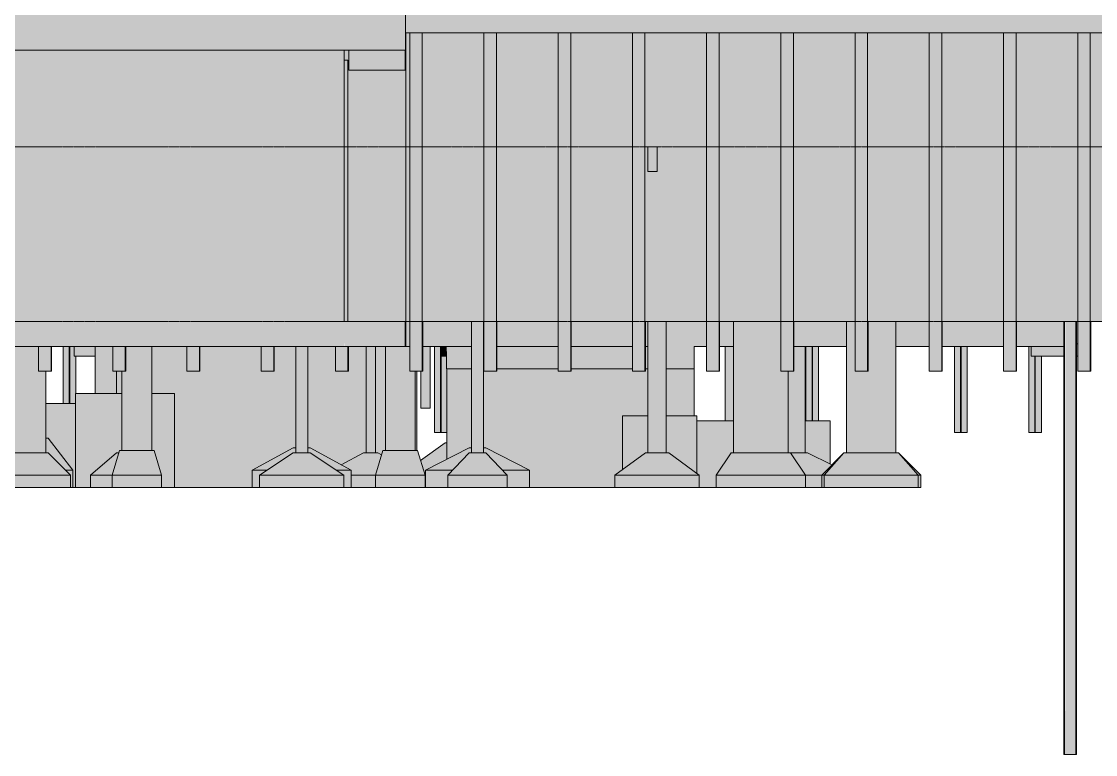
# Model space of a CAD drawing. Header units: centimetres. Extents: x -2136 to 34701, y -1430 to 84208.
# Drawn here: x 3939 to 6108, y 72750 to 74230 of the extents above; entities that cross this region are included whole.
import ezdxf

# ---------------------------------------------------------------- set-up
doc = ezdxf.new("R2010")
doc.units = ezdxf.units.CM
doc.linetypes.add('Centro', pattern=[3.175, 0.635, -0.47625, 1.5875, -0.47625])
for name, color, linetype, lineweight in [('A-FLOR-LEVL', 7, 'Continuous', 9), ('A-WALL', 7, 'Continuous', 25), ('S-BEAM', 7, 'Continuous', 18), ('S-COLS', 7, 'Continuous', 18), ('S-FNDN', 7, 'Continuous', 25)]:
    doc.layers.add(name, color=color, linetype=linetype, lineweight=lineweight)

# ---------------------------------------------------------------- blocks, each defined once
blk = doc.blocks.new('PED_SAPATA_RET_R00_2019 - 180 180 29 120 70 25-3038506-CT 004 K - CORTE ESQ_ 5PAV')
at = {"layer": 'S-FNDN', "lineweight": 9, "true_color": 0xc0c0c0}
for points in [[(792.8, 73314), (972.8, 73314), (942.8, 73359), (822.8, 73359)], [(937.8, 73289), (972.8, 73289), (972.2, 73314), (792.8, 73314), (792.8, 73289), (923.2, 73289)]]:
    blk.add_hatch(color=9, dxfattribs=at).paths.add_polyline_path(points, flags=0)
at = {"layer": 'S-FNDN', "lineweight": 9}
for p, q in [((792.8, 73314), (822.8, 73359)), ((822.8, 73359), (942.8, 73359)), ((942.8, 73359), (972.8, 73314)), ((972.8, 73314), (792.8, 73314)), ((792.8, 73314), (972.8, 73314)), ((792.8, 73289), (792.8, 73314)), ((972.8, 73314), (972.8, 73289)), ((972.8, 73289), (792.8, 73289))]:
    blk.add_line(p, q, dxfattribs=at)
blk = doc.blocks.new('PED_SAPATA_RET_R00_2019 - 200 200 34 110 70 25-3038503-CT 004 K - CORTE ESQ_ 5PAV')
at = {"layer": 'S-FNDN', "lineweight": 9, "true_color": 0xc0c0c0}
h = blk.add_hatch(color=9, dxfattribs=at)
h.paths.add_polyline_path([(1010.75, 73314), (1050.75, 73359), (1005.75, 73314)], flags=0)
h.paths.add_polyline_path([(1200.75, 73314), (1205.75, 73314), (1160.75, 73359)], flags=0)
h = blk.add_hatch(color=9, dxfattribs=at)
h.paths.add_polyline_path([(1200.75, 73289), (1205.75, 73289), (1205.75, 73314), (1200.75, 73314)], flags=0)
h.paths.add_polyline_path([(1010.75, 73289), (1010.75, 73314), (1005.75, 73314), (1005.75, 73289)], flags=0)
at = {"layer": 'S-FNDN', "lineweight": 9}
for p, q in [((1005.75, 73314), (1050.75, 73359)), ((1160.75, 73359), (1205.75, 73314)), ((1010.75, 73314), (1005.75, 73314)), ((1005.75, 73314), (1010.75, 73314)), ((1005.75, 73289), (1005.75, 73314)), ((1205.75, 73314), (1200.75, 73314)), ((1200.75, 73314), (1205.75, 73314)), ((1205.75, 73314), (1205.75, 73289)), ((1010.75, 73289), (1005.75, 73289)), ((1205.75, 73289), (1200.75, 73289))]:
    blk.add_line(p, q, dxfattribs=at)
blk = doc.blocks.new('PED_SAPATA_RET_R00_2019 - 110 190 29 110 70 25-3038507-CT 004 K - CORTE ESQ_ 5PAV')
at = {"layer": 'S-FNDN', "lineweight": 9, "true_color": 0xc0c0c0}
for points in [[(1111.18, 73314), (1200.75, 73314), (1160.75, 73359), (1050.75, 73359), (1010.75, 73314), (1055.75, 73314)], [(1055.75, 73289), (1200.75, 73289), (1200.75, 73314), (1010.75, 73314), (1010.75, 73289), (1022.75, 73289)]]:
    blk.add_hatch(color=9, dxfattribs=at).paths.add_polyline_path(points, flags=0)
at = {"layer": 'S-FNDN', "lineweight": 9}
for p, q in [((1010.75, 73314), (1050.75, 73359)), ((1050.75, 73359), (1160.75, 73359)), ((1160.75, 73359), (1200.75, 73314)), ((1200.75, 73314), (1010.75, 73314)), ((1010.75, 73314), (1200.75, 73314)), ((1010.75, 73289), (1010.75, 73314)), ((1200.75, 73314), (1200.75, 73289)), ((1200.75, 73289), (1010.75, 73289))]:
    blk.add_line(p, q, dxfattribs=at)
blk = doc.blocks.new('PED_SAPATA_RET_R00_2019 - 250 170 130 47 70 25-3038508-CT 004 K - CORTE ESQ_ 5PAV')
at = {"layer": 'S-FNDN', "lineweight": 9, "true_color": 0xc0c0c0}
for points in [[(734.8, 73314), (758.3, 73314), (696.8, 73359), (649.8, 73359), (588.3, 73314), (691.8, 73314)], [(673.8, 73289), (758.3, 73289), (758.3, 73314), (588.3, 73314), (588.3, 73289), (654.8, 73289)]]:
    blk.add_hatch(color=9, dxfattribs=at).paths.add_polyline_path(points, flags=0)
at = {"layer": 'S-FNDN', "lineweight": 9}
for p, q in [((588.3, 73314), (649.8, 73359)), ((649.8, 73359), (696.8, 73359)), ((696.8, 73359), (758.3, 73314)), ((758.3, 73314), (588.3, 73314)), ((588.3, 73314), (758.3, 73314)), ((588.3, 73289), (588.3, 73314)), ((758.3, 73314), (758.3, 73289)), ((758.3, 73289), (588.3, 73289))]:
    blk.add_line(p, q, dxfattribs=at)
blk = doc.blocks.new('PED_SAPATA_RET_R00_2019 - 410 210 210 34 80 35-3266670-CT 004 K - CORTE ESQ_ 5PAV')
at = {"layer": 'S-FNDN', "lineweight": 9, "true_color": 0xc0c0c0}
h = blk.add_hatch(color=9, dxfattribs=at)
h.paths.add_polyline_path([(248.5, 73324), (260.3, 73324), (293.8, 73359), (298.8, 73359), (298.8, 73369), (293.8, 73369), (205.8, 73324)], flags=0)
h.paths.add_polyline_path([(370.8, 73324), (415.8, 73324), (327.8, 73369), (322.8, 73369), (322.8, 73359), (327.8, 73359), (361.2, 73324)], flags=0)
h = blk.add_hatch(color=9, dxfattribs=at)
h.paths.add_polyline_path([(250.8, 73289), (250.8, 73314), (260.3, 73324), (205.8, 73324), (205.8, 73289), (248.5, 73289)], flags=0)
h.paths.add_polyline_path([(415.8, 73289), (415.8, 73324), (361.2, 73324), (370.8, 73314), (370.8, 73289)], flags=0)
at = {"layer": 'S-FNDN', "lineweight": 9}
for p, q in [((205.8, 73324), (293.8, 73369)), ((293.8, 73369), (298.8, 73369)), ((322.8, 73369), (327.8, 73369)), ((327.8, 73369), (415.8, 73324)), ((260.3, 73324), (205.8, 73324)), ((205.8, 73324), (260.3, 73324)), ((205.8, 73289), (205.8, 73324)), ((415.8, 73324), (361.2, 73324)), ((361.2, 73324), (415.8, 73324)), ((415.8, 73324), (415.8, 73289)), ((250.8, 73289), (205.8, 73289)), ((415.8, 73289), (370.8, 73289))]:
    blk.add_line(p, q, dxfattribs=at)
blk = doc.blocks.new('PED_SAPATA_RET_R00_2019 - 150 200 110 29 70 25-3038518-CT 004 K - CORTE ESQ_ 5PAV')
at = {"layer": 'S-FNDN', "lineweight": 9, "true_color": 0xc0c0c0}
for points in [[(85.7, 73314), (104.7, 73314), (117.1, 73355.1), (109.7, 73359), (80.7, 73359), (35.3, 73335.1), (55.8, 73324), (55.8, 73314)], [(104.7, 73289), (104.7, 73314), (55.8, 73314), (55.8, 73289), (85.7, 73289)]]:
    blk.add_hatch(color=9, dxfattribs=at).paths.add_polyline_path(points, flags=0)
at = {"layer": 'S-FNDN', "lineweight": 9}
for p, q in [((35.3, 73335.1), (80.7, 73359)), ((80.7, 73359), (109.7, 73359)), ((109.7, 73359), (117.1, 73355.1)), ((104.7, 73314), (55.8, 73314)), ((55.8, 73314), (104.7, 73314)), ((104.7, 73289), (55.8, 73289))]:
    blk.add_line(p, q, dxfattribs=at)
blk = doc.blocks.new('PED_SAPATA_RET_R00_2019 - 300 300 45 130 90 30-3038526-CT 004 K - CORTE ESQ_ 5PAV')
at = {"layer": 'S-FNDN', "lineweight": 9, "true_color": 0xc0c0c0}
for points in [[(204.8, 73319), (205.8, 73319), (205.8, 73324), (248.5, 73345.9), (248.5, 73379), (245.7, 73379), (195.8, 73343.8), (203.3, 73319)], [(204.8, 73289), (205.8, 73289), (205.8, 73319), (203.3, 73319), (204.8, 73314)]]:
    blk.add_hatch(color=9, dxfattribs=at).paths.add_polyline_path(points, flags=0)
at = {"layer": 'S-FNDN', "lineweight": 9}
for p, q in [((195.8, 73343.8), (245.7, 73379)), ((245.7, 73379), (248.5, 73379)), ((205.8, 73319), (203.3, 73319)), ((203.3, 73319), (205.8, 73319)), ((205.8, 73289), (204.8, 73289))]:
    blk.add_line(p, q, dxfattribs=at)
blk = doc.blocks.new('PED_SAPATA_RET_R00_2019 - 240 240 70 59 70 25-3038530-CT 004 K - CORTE ESQ_ 5PAV')
at = {"layer": 'S-FNDN', "lineweight": 9, "true_color": 0xc0c0c0}
for points in [[(972.8, 73314), (1005.7, 73314), (1026.3, 73334.6), (977.3, 73359), (942.8, 73359), (972.3, 73314.8)], [(972.8, 73289), (1005.7, 73289), (1005.7, 73314), (972.8, 73314)]]:
    blk.add_hatch(color=9, dxfattribs=at).paths.add_polyline_path(points, flags=0)
at = {"layer": 'S-FNDN', "lineweight": 9}
for p, q in [((942.8, 73359), (977.3, 73359)), ((1026.3, 73334.6), (977.3, 73359)), ((1005.7, 73314), (972.8, 73314)), ((972.8, 73314), (1005.7, 73314)), ((1005.7, 73289), (972.8, 73289))]:
    blk.add_line(p, q, dxfattribs=at)
blk = doc.blocks.new('PED_SAPATA_RET_R00_2019 - 240 470 - 135-3038532-CT 004 K - CORTE ESQ_ 5PAV')
at = {"layer": 'S-FNDN', "lineweight": 9, "true_color": 0xc0c0c0}
h = blk.add_hatch(color=9, dxfattribs=at)
h.paths.add_polyline_path([(758.3, 73289), (792.8, 73289), (792.8, 73314), (822.8, 73359), (827.8, 73359), (827.8, 73423.9), (753.8, 73423.9), (753.8, 73317.2), (758.3, 73314)], flags=0)
h.paths.add_polyline_path([(1022.8, 73336.4), (1022.8, 73423.9), (972.2, 73423.9), (972.8, 73359), (977.2, 73359), (1010.8, 73342.3)], flags=0)
at = {"layer": 'S-FNDN', "lineweight": 9}
for p, q in [((753.8, 73424), (827.8, 73424)), ((827.8, 73423.9), (753.8, 73423.9)), ((753.8, 73423.9), (827.8, 73423.9)), ((972.2, 73424), (1022.8, 73424)), ((1022.8, 73423.9), (972.2, 73423.9)), ((972.2, 73423.9), (1022.8, 73423.9)), ((1022.8, 73424), (1022.8, 73423.9)), ((1022.8, 73423.9), (1022.8, 73336.4)), ((792.8, 73289), (758.3, 73289))]:
    blk.add_line(p, q, dxfattribs=at)
blk = doc.blocks.new('PED_SAPATA_RET_R00_2019 - 300 500 - 170-3038537-CT 004 K - CORTE ESQ_ 5PAV')
at = {"layer": 'S-FNDN', "lineweight": 9, "true_color": 0xc0c0c0}
blk.add_hatch(color=9, dxfattribs=at).paths.add_polyline_path([(-501.2, 73289), (-501.2, 73458.9), (-561.2, 73458.9), (-561.2, 73389), (-556.2, 73389), (-506.2, 73324), (-506.2, 73289)], flags=0)
at = {"layer": 'S-FNDN', "lineweight": 9}
for p, q in [((-561.2, 73459), (-501.2, 73459)), ((-501.2, 73458.9), (-561.2, 73458.9)), ((-561.2, 73458.9), (-501.2, 73458.9)), ((-501.2, 73289), (-506.2, 73289))]:
    blk.add_line(p, q, dxfattribs=at)
blk = doc.blocks.new('PED_SAPATA_RET_R00_2019 - 600 150 - 145-3038540-CT 004 K - CORTE ESQ_ 5PAV')
at = {"layer": 'S-FNDN', "lineweight": 9, "true_color": 0xc0c0c0}
h = blk.add_hatch(color=9, dxfattribs=at)
h.paths.add_polyline_path([(753.8, 73317.2), (753.8, 73433.9), (691.8, 73433.9), (691.8, 73359), (696.8, 73359), (748.5, 73321.1)], flags=0)
h.paths.add_polyline_path([(603.8, 73325.4), (649.8, 73359), (654.8, 73359), (654.4, 73433.9), (603.8, 73433.9), (603.8, 73359)], flags=0)
at = {"layer": 'S-FNDN', "lineweight": 9}
for p, q in [((603.8, 73433.9), (603.8, 73434)), ((603.8, 73434), (654.8, 73434)), ((654.8, 73433.9), (603.8, 73433.9)), ((603.8, 73433.9), (654.8, 73433.9)), ((603.8, 73325.4), (603.8, 73433.9)), ((691.8, 73434), (753.8, 73434)), ((753.8, 73433.9), (691.8, 73433.9)), ((691.8, 73433.9), (753.8, 73433.9)), ((753.8, 73434), (753.8, 73433.9)), ((753.8, 73433.9), (753.8, 73317.2))]:
    blk.add_line(p, q, dxfattribs=at)
blk = doc.blocks.new('Estaca W Gerdau - W250X73-3510940-CT 004 K - CORTE ESQ_ 5PAV')
at = {"layer": 'S-FNDN', "lineweight": 9, "true_color": 0xacb7d2}
for points in [[(323.6, 73524), (349, 73524), (349, 74207), (323.6, 74207), (323.6, 73528.9)], [(349.1, 73524), (349.9, 73524), (349.9, 73624), (349.1, 73623.6), (349.1, 73528.9)], [(349, 73524), (349.1, 73524), (349, 73528.9)], [(349.9, 73524), (350, 73524), (349.9, 73528.9)]]:
    blk.add_hatch(color=9, dxfattribs=at).paths.add_polyline_path(points, flags=0)
at = {"layer": 'S-FNDN', "lineweight": 9}
for p, q in [((323.6, 74207), (323.6, 73524)), ((349, 74207), (349, 73524)), ((349.1, 74207), (349.1, 73524)), ((349.9, 73624), (349.9, 73524)), ((350, 73524), (350, 73624)), ((349, 73524), (323.6, 73524)), ((349.9, 73524), (349, 73524)), ((349.1, 73524), (349, 73524)), ((350, 73524), (349.9, 73524))]:
    blk.add_line(p, q, dxfattribs=at)
blk = doc.blocks.new('Estaca W Gerdau - W250X73-V3-CT 004 K - CORTE ESQ_ 5PAV')
at = {"layer": 'S-FNDN', "lineweight": 9, "true_color": 0xacb7d2}
for points in [[(473.6, 73524), (499, 73524), (499, 74207), (473.6, 74207), (473.6, 73528.9)], [(499.9, 73524), (499.9, 73624), (499, 73624), (499, 73524)], [(499.9, 73524), (500, 73524), (499.9, 73528.9)]]:
    blk.add_hatch(color=9, dxfattribs=at).paths.add_polyline_path(points, flags=0)
at = {"layer": 'S-FNDN', "lineweight": 9}
for p, q in [((473.6, 74207), (473.6, 73524)), ((499, 74207), (499, 73524)), ((499, 74207), (499, 73524)), ((499.9, 73624), (499.9, 73524)), ((500, 73524), (500, 73624)), ((499, 73524), (473.6, 73524)), ((499.9, 73524), (499, 73524)), ((499, 73524), (499, 73524)), ((500, 73524), (499.9, 73524))]:
    blk.add_line(p, q, dxfattribs=at)
blk = doc.blocks.new('Estaca W Gerdau - W250X73-V4-CT 004 K - CORTE ESQ_ 5PAV')
at = {"layer": 'S-FNDN', "lineweight": 9, "true_color": 0xacb7d2}
for points in [[(648.9, 73524), (648.9, 74207), (623.5, 74207), (623.5, 73524)], [(649.8, 73524), (649.8, 73624), (648.9, 73624), (648.9, 73524)], [(648.9, 73524), (648.9, 73524), (648.9, 73528.9)]]:
    blk.add_hatch(color=9, dxfattribs=at).paths.add_polyline_path(points, flags=0)
at = {"layer": 'S-FNDN', "lineweight": 9}
for p, q in [((623.5, 74207), (623.5, 73524)), ((648.9, 74207), (648.9, 73524)), ((648.9, 74207), (648.9, 73524)), ((649.8, 73624), (649.8, 73524)), ((649.8, 73524), (649.8, 73624)), ((648.9, 73524), (623.5, 73524)), ((649.8, 73524), (648.9, 73524)), ((648.9, 73524), (648.9, 73524)), ((649.8, 73524), (649.8, 73524))]:
    blk.add_line(p, q, dxfattribs=at)
blk = doc.blocks.new('Estaca W Gerdau - W250X73-V5-CT 004 K - CORTE ESQ_ 5PAV')
at = {"layer": 'S-FNDN', "lineweight": 9, "true_color": 0xacb7d2}
for points in [[(798.8, 73524), (798.8, 74207), (773.4, 74207), (773.4, 73524)], [(799.7, 73524), (799.7, 73624), (798.8, 73624), (798.8, 73524)]]:
    blk.add_hatch(color=9, dxfattribs=at).paths.add_polyline_path(points, flags=0)
at = {"layer": 'S-FNDN', "lineweight": 9}
for p, q in [((773.4, 74207), (773.4, 73524)), ((798.8, 74207), (798.8, 73524)), ((798.8, 74207), (798.8, 73524)), ((799.7, 73624), (799.7, 73524)), ((799.7, 73524), (799.7, 73624)), ((798.8, 73524), (773.4, 73524)), ((799.7, 73524), (798.8, 73524)), ((798.8, 73524), (798.8, 73524)), ((799.7, 73524), (799.7, 73524))]:
    blk.add_line(p, q, dxfattribs=at)
blk = doc.blocks.new('Estaca W Gerdau - W250X73-3036878-CT 004 K - CORTE ESQ_ 5PAV')
at = {"layer": 'S-FNDN', "lineweight": 9, "true_color": 0xacb7d2}
for points in [[(1494.8, 72750), (1496.2, 72750), (1496.2, 73624), (1494.8, 73624), (1494.8, 72900)], [(1496.8, 72750), (1497.5, 72750), (1497, 73624), (1496.2, 73623.5), (1496.4, 72750)], [(1517.5, 72750), (1517.5, 73624), (1497.5, 73624), (1497.5, 72750)], [(1517.5, 72750), (1518.8, 72750), (1518.2, 73624), (1517.5, 73624), (1517.5, 72900)], [(1520.2, 72750), (1520.2, 73624), (1518.8, 73624), (1518.8, 72750)]]:
    blk.add_hatch(color=9, dxfattribs=at).paths.add_polyline_path(points, flags=0)
at = {"layer": 'S-FNDN', "lineweight": 9}
for p, q in [((1494.8, 73624), (1494.8, 72750)), ((1496.2, 73624), (1496.2, 72750)), ((1518.8, 73624), (1518.8, 72750)), ((1520.2, 72750), (1520.2, 73624)), ((1496.2, 72750), (1494.8, 72750)), ((1497.5, 72750), (1496.2, 72750)), ((1517.5, 72750), (1497.5, 72750)), ((1518.8, 72750), (1517.5, 72750)), ((1520.2, 72750), (1518.8, 72750))]:
    blk.add_line(p, q, dxfattribs=at)
blk = doc.blocks.new('Estaca W Gerdau - W250X73-V7-CT 004 K - CORTE ESQ_ 5PAV')
at = {"layer": 'S-FNDN', "lineweight": 9, "true_color": 0xacb7d2}
for points in [[(187.9, 73524), (199.1, 73524), (199.1, 74207), (173.8, 74207), (173.8, 73524)], [(200, 73524), (200, 73624), (199.2, 73624), (199.2, 73524)]]:
    blk.add_hatch(color=9, dxfattribs=at).paths.add_polyline_path(points, flags=0)
at = {"layer": 'S-FNDN', "lineweight": 9}
for p, q in [((173.8, 74207), (173.8, 73524)), ((199.1, 74207), (199.1, 73524)), ((199.2, 74207), (199.2, 73524)), ((200, 73624), (200, 73524)), ((200.1, 73524), (200.1, 73624)), ((199.1, 73524), (173.8, 73524)), ((200, 73524), (199.1, 73524)), ((199.2, 73524), (199.1, 73524)), ((200.1, 73524), (200, 73524))]:
    blk.add_line(p, q, dxfattribs=at)
blk = doc.blocks.new('Estaca W Gerdau - W250X73-V8-CT 004 K - CORTE ESQ_ 5PAV')
at = {"layer": 'S-FNDN', "lineweight": 9, "true_color": 0xacb7d2}
h = blk.add_hatch(color=9, dxfattribs=at)
h.paths.add_polyline_path([(-526, 73459), (-501.2, 73459), (-501.2, 73479), (-500.6, 73479), (-500.6, 73554), (-503.8, 73554), (-503.8, 73574), (-526, 73574)], flags=0)
h.paths.add_polyline_path([(-526, 74277.2), (-500.6, 74282.2), (-500.6, 74503), (-526, 74503), (-526, 74291.6)], flags=0)
h.paths.add_polyline_path([(-500.6, 74564), (-500.6, 74748), (-526, 74748), (-526, 74568.5)], flags=0)
at = {"layer": 'S-FNDN', "lineweight": 9}
for p, q in [((-526, 74748), (-526, 74568.5)), ((-513.7, 74566.3), (-513.7, 74748)), ((-512.9, 74748), (-512.9, 74566.2)), ((-500.6, 74748), (-500.6, 74564)), ((-526, 74503), (-526, 74277.2)), ((-513.7, 74279.6), (-513.7, 74503)), ((-512.9, 74503), (-512.9, 74279.8)), ((-500.6, 74503), (-500.6, 74282.2)), ((-526, 73574), (-526, 73458.9)), ((-513.7, 73458.9), (-513.7, 73574)), ((-512.9, 73574), (-512.9, 73458.9)), ((-500.6, 73554), (-500.6, 73478.9))]:
    blk.add_line(p, q, dxfattribs=at)
blk = doc.blocks.new('Estaca W Gerdau - W250X73-3893023-CT 004 K - CORTE ESQ_ 5PAV')
at = {"layer": 'S-FNDN', "lineweight": 9, "true_color": 0xacb7d2}
h = blk.add_hatch(color=9, dxfattribs=at)
h.paths.add_polyline_path([(224, 73400), (248.5, 73400), (248.4, 73554), (235.7, 73554), (235.7, 73574), (224, 73574), (224, 73449)], flags=0)
h.paths.add_polyline_path([(224, 74265), (249.4, 74265), (249.4, 74381.2), (224, 74376.2), (224, 74334.5)], flags=0)
h.paths.add_polyline_path([(224, 74427.2), (249.4, 74432.5), (249.4, 74490), (224, 74490), (224, 74432.5)], flags=0)
h.paths.add_polyline_path([(249.4, 74623), (249.4, 74711), (224, 74711), (224, 74623)], flags=0)
at = {"layer": 'S-FNDN', "lineweight": 9}
for p, q in [((224, 74711), (224, 74623)), ((236.3, 74623), (236.3, 74711)), ((237.1, 74711), (237.1, 74623)), ((249.4, 74711), (249.4, 74623)), ((224, 74490), (224, 74427.2)), ((236.3, 74429.6), (236.3, 74490)), ((237.1, 74490), (237.1, 74429.8)), ((249.4, 74490), (249.4, 74432.2)), ((224, 74376.2), (224, 74265)), ((236.3, 74265), (236.3, 74378.6)), ((237.1, 74378.8), (237.1, 74265)), ((249.4, 74381.2), (249.4, 74265)), ((224, 73574), (224, 73400)), ((236.3, 73400), (236.3, 73554)), ((237.1, 73554), (237.1, 73400)), ((248.5, 73400), (224, 73400))]:
    blk.add_line(p, q, dxfattribs=at)
blk = doc.blocks.new('Estaca W Gerdau - W250X73-3893041-CT 004 K - CORTE ESQ_ 5PAV')
at = {"layer": 'S-FNDN', "lineweight": 9, "true_color": 0xacb7d2}
h = blk.add_hatch(color=9, dxfattribs=at)
h.paths.add_polyline_path([(999.4, 73424), (999.4, 73574), (974, 73574), (974, 73424)], flags=0)
h.paths.add_polyline_path([(974, 74553), (999.4, 74553), (999.4, 74683), (974, 74683), (974, 74648)], flags=0)
at = {"layer": 'S-FNDN', "lineweight": 9}
for p, q in [((974, 74683), (974, 74553)), ((986.3, 74553), (986.3, 74683)), ((987.1, 74683), (987.1, 74553)), ((999.4, 74683), (999.4, 74553)), ((974, 73574), (974, 73423.9)), ((986.3, 73423.9), (986.3, 73574)), ((987.1, 73574), (987.1, 73423.9)), ((999.4, 73574), (999.4, 73423.9))]:
    blk.add_line(p, q, dxfattribs=at)
blk = doc.blocks.new('Estaca W Gerdau - W250X73-V9-CT 004 K - CORTE ESQ_ 5PAV')
at = {"layer": 'S-FNDN', "lineweight": 9, "true_color": 0xacb7d2}
h = blk.add_hatch(color=9, dxfattribs=at)
h.paths.add_polyline_path([(1274, 73400), (1299.4, 73400), (1299.4, 73574), (1274, 73574)], flags=0)
h.paths.add_polyline_path([(1283.8, 74453), (1288.7, 74453), (1288.7, 74470), (1274, 74470), (1274, 74453)], flags=0)
h.paths.add_polyline_path([(1299.4, 74642), (1299.4, 74642), (1299.4, 74683), (1274, 74683), (1274, 74642), (1288.7, 74642)], flags=0)
at = {"layer": 'S-FNDN', "lineweight": 9}
for p, q in [((1274, 74683), (1274, 74642)), ((1286.3, 74642), (1286.3, 74683)), ((1287.1, 74683), (1287.1, 74642)), ((1299.4, 74683), (1299.4, 74642)), ((1274, 74470), (1274, 74453)), ((1286.3, 74453), (1286.3, 74470)), ((1287.1, 74470), (1287.1, 74453)), ((1274, 73574), (1274, 73400)), ((1286.3, 73400), (1286.3, 73574)), ((1287.1, 73574), (1287.1, 73400)), ((1299.4, 73574), (1299.4, 73400)), ((1299.4, 73400), (1274, 73400))]:
    blk.add_line(p, q, dxfattribs=at)
blk = doc.blocks.new('Estaca W Gerdau - W250X73-V10-CT 004 K - CORTE ESQ_ 5PAV')
at = {"layer": 'S-FNDN', "lineweight": 9, "true_color": 0xacb7d2}
h = blk.add_hatch(color=9, dxfattribs=at)
h.paths.add_polyline_path([(1428.8, 73400), (1449.4, 73400), (1449.4, 73554), (1428.8, 73554), (1428.8, 73574), (1424, 73574), (1424, 73400)], flags=0)
h.paths.add_polyline_path([(1424, 74277), (1449.4, 74277), (1449.4, 74493), (1424, 74493), (1424, 74277.1)], flags=0)
h.paths.add_polyline_path([(1449.4, 74642), (1449.4, 74683), (1424, 74683), (1424, 74642), (1445.1, 74642)], flags=0)
at = {"layer": 'S-FNDN', "lineweight": 9}
for p, q in [((1424, 74683), (1424, 74642)), ((1436.3, 74642), (1436.3, 74683)), ((1437.1, 74683), (1437.1, 74642)), ((1449.4, 74683), (1449.4, 74642)), ((1424, 74493), (1424, 74277)), ((1436.3, 74277), (1436.3, 74493)), ((1437.1, 74493), (1437.1, 74277)), ((1449.4, 74493), (1449.4, 74277)), ((1424, 73574), (1424, 73400)), ((1436.3, 73400), (1436.3, 73554)), ((1437.1, 73554), (1437.1, 73400)), ((1449.4, 73554), (1449.4, 73400)), ((1449.4, 73400), (1424, 73400))]:
    blk.add_line(p, q, dxfattribs=at)
blk = doc.blocks.new('Estaca W Gerdau - W250X73-3548555-CT 004 K - CORTE ESQ_ 5PAV')
at = {"layer": 'S-FNDN', "lineweight": 9, "true_color": 0xacb7d2}
h = blk.add_hatch(color=9, dxfattribs=at)
h.paths.add_polyline_path([(41, 73524), (49.1, 73524), (49.1, 73574), (23.7, 73574), (23.7, 73524), (40.4, 73524)], flags=0)
h.paths.add_polyline_path([(41.6, 73624), (49.1, 73624), (49.1, 74152), (41.6, 74152), (41.6, 73633.6)], flags=0)
for points in [[(49.1, 73524), (50, 73524), (50, 73574), (49.1, 73574)], [(49.1, 73524), (49.1, 73524), (49.1, 73574)], [(50, 73524), (50, 73524), (50, 73574)]]:
    blk.add_hatch(color=9, dxfattribs=at).paths.add_polyline_path(points, flags=0)
at = {"layer": 'S-FNDN', "lineweight": 9}
for p, q in [((49.1, 74152), (41.5, 74152)), ((49.1, 74152), (49.1, 73624)), ((49.1, 74152), (49.1, 74152)), ((23.7, 73574), (23.7, 73524)), ((49.1, 73574), (49.1, 73524)), ((49.1, 73574), (49.1, 73524)), ((50, 73574), (50, 73524)), ((50, 73524), (50, 73574)), ((49.1, 73524), (23.7, 73524)), ((50, 73524), (49.1, 73524)), ((49.1, 73524), (49.1, 73524)), ((50, 73524), (50, 73524))]:
    blk.add_line(p, q, dxfattribs=at)
blk = doc.blocks.new('Estaca W Gerdau - W250X73-V15-CT 004 K - CORTE ESQ_ 5PAV')
at = {"layer": 'S-FNDN', "lineweight": 9, "true_color": 0xacb7d2}
for points in [[(-126.2, 73524), (-100.8, 73524), (-100.8, 73574), (-126.2, 73574)], [(-100.8, 73524), (-99.9, 73524), (-99.9, 73574), (-100.8, 73574)], [(-100.8, 73524), (-100.8, 73524), (-100.8, 73574)], [(-99.9, 73524), (-99.9, 73524), (-99.9, 73574)]]:
    blk.add_hatch(color=9, dxfattribs=at).paths.add_polyline_path(points, flags=0)
at = {"layer": 'S-FNDN', "lineweight": 9}
for p, q in [((-126.2, 73574), (-126.2, 73524)), ((-100.8, 73574), (-100.8, 73524)), ((-100.8, 73574), (-100.8, 73524)), ((-99.9, 73574), (-99.9, 73524)), ((-99.9, 73524), (-99.9, 73574)), ((-100.8, 73524), (-126.2, 73524)), ((-99.9, 73524), (-100.8, 73524)), ((-100.8, 73524), (-100.8, 73524)), ((-99.9, 73524), (-99.9, 73524))]:
    blk.add_line(p, q, dxfattribs=at)
blk = doc.blocks.new('Estaca W Gerdau - W250X73-V16-CT 004 K - CORTE ESQ_ 5PAV')
at = {"layer": 'S-FNDN', "lineweight": 9, "true_color": 0xacb7d2}
for points in [[(-426, 73524), (-400.6, 73524), (-400.6, 73574), (-426, 73574)], [(-399.7, 73524), (-399.7, 73574), (-400.6, 73574), (-400.6, 73524)]]:
    blk.add_hatch(color=9, dxfattribs=at).paths.add_polyline_path(points, flags=0)
at = {"layer": 'S-FNDN', "lineweight": 9}
for p, q in [((-426, 73574), (-426, 73524)), ((-400.6, 73574), (-400.6, 73524)), ((-400.6, 73574), (-400.6, 73524)), ((-399.7, 73574), (-399.7, 73524)), ((-399.7, 73524), (-399.7, 73574)), ((-400.6, 73524), (-426, 73524)), ((-399.7, 73524), (-400.6, 73524)), ((-400.6, 73524), (-400.6, 73524)), ((-399.7, 73524), (-399.7, 73524))]:
    blk.add_line(p, q, dxfattribs=at)

msp = doc.modelspace()

# ---------------------------------------------------------------- hatches: boundary and pattern name
at = {"layer": 'A-WALL', "lineweight": 9, "true_color": 0xc0c0c0}
h = msp.add_hatch(color=9, dxfattribs=at)
h.paths.add_polyline_path([(4715.15, 73624), (4722.97, 73624), (4722.97, 74207), (4715.15, 74207), (4715.15, 73636.4)], flags=0)
h.paths.add_polyline_path([(5198.14, 73624), (5203.6, 73624), (5203.37, 74207), (5198.14, 74207), (5198.14, 73636.4)], flags=0)
h.paths.add_polyline_path([(5172.71, 73624), (5172.71, 74207), (5048.26, 74207), (5048.26, 73624), (5095.81, 73624)], flags=0)
h.paths.add_polyline_path([(4748.41, 73624), (4872.86, 73624), (4872.86, 74207), (4748.41, 74207), (4748.41, 73636.4)], flags=0)
h.paths.add_polyline_path([(4898.29, 73624), (5022.83, 73624), (5022.83, 74207), (4898.29, 74207), (4898.29, 73636.4)], flags=0)
h = msp.add_hatch(color=9, dxfattribs=at)
h.paths.add_polyline_path([(5203.6, 73624), (5322.6, 73624), (5322.6, 74207), (5203.6, 74207), (5203.6, 73636.4)], flags=0)
h.paths.add_polyline_path([(5348.03, 73624), (5472.45, 73624), (5472.2, 74207), (5348.03, 74207), (5348.03, 73636.4)], flags=0)
h.paths.add_polyline_path([(5497.89, 73624), (5622.38, 73624), (5622.38, 74207), (5497.89, 74207), (5497.89, 73636.4)], flags=0)
h.paths.add_polyline_path([(5647.81, 73624), (5772.27, 73624), (5772.27, 74207), (5647.81, 74207), (5647.81, 73636.4)], flags=0)
h.paths.add_polyline_path([(6319.09, 73624), (6331.52, 73624), (6331.52, 74207), (6312.97, 74207), (6312.75, 74207), (6247.37, 74207), (6247.37, 73624)], flags=0)
h.paths.add_polyline_path([(6221.94, 73624), (6221.94, 74207), (6097.48, 74207), (6097.48, 73624), (6130.89, 73624)], flags=0)
h.paths.add_polyline_path([(6072.05, 73624), (6072.05, 74207), (5947.59, 74207), (5947.59, 73624), (6036.79, 73624)], flags=0)
h.paths.add_polyline_path([(5797.7, 73624), (5922.16, 73624), (5922.16, 74207), (5797.7, 74207), (5797.7, 73636.4)], flags=0)
for points in [[(3286.97, 73624), (4590.71, 73624), (4590.71, 74172), (3286.97, 74172), (3286.97, 73636.4)], [(4590.71, 73624), (4590.81, 73624), (4590.81, 74152), (4598.31, 74152), (4598.31, 73624), (4715.15, 73624), (4715.15, 74172), (4590.71, 74172), (4590.71, 73636.4)]]:
    msp.add_hatch(color=9, dxfattribs=at).paths.add_polyline_path(points, flags=0)
at = {"layer": 'S-BEAM', "true_color": 0xc0c0c0}
for points in [[(3987.97, 74172), (4141.97, 74172), (4141.97, 74253), (3720.47, 74253), (3720.47, 74172), (3977.46, 74172)], [(4599.79, 74172), (4673.97, 74172), (4673.97, 74253), (4201.97, 74253), (4201.97, 74172), (4599.42, 74172)], [(4813.51, 74207), (5203.37, 74207), (5203.37, 74253), (4714.37, 74253), (4714.37, 74207), (4719.41, 74207)], [(5660.4, 74207), (6312.29, 74207), (6312.29, 74265), (5203.37, 74265), (5203.6, 74207), (5566.3, 74207)], [(4531.21, 73574), (4590.18, 73574), (4590.18, 73624), (3286.97, 73624), (3286.97, 73574), (4343.02, 73574)], [(4714.1, 73574), (4714.1, 73624), (4590.18, 73624), (4590.71, 73574), (4673.97, 73574)], [(4714.81, 73574), (4714.81, 73624), (4714.1, 73624), (4714.1, 73574)], [(4722.97, 73574), (4722.97, 73624), (4715.34, 73624), (4715.34, 73574), (4719.41, 73574)], [(4844.78, 73574), (4847.97, 73574), (4847.97, 73624), (4749.31, 73624), (4749.31, 73574), (4813.51, 73574)], [(5502.55, 73574), (5604.97, 73574), (5604.97, 73624), (5498.8, 73624), (5498.8, 73574)]]:
    msp.add_hatch(color=9, dxfattribs=at).paths.add_polyline_path(points, flags=0)
h = msp.add_hatch(color=9, dxfattribs=at)
h.paths.add_polyline_path([(4872.86, 73574), (4872.86, 73624), (4871.97, 73624), (4871.97, 73574)], flags=0)
h.paths.add_polyline_path([(5203.97, 73574), (5203.6, 73624), (5199.06, 73624), (5199.06, 73574), (5203.6, 73574)], flags=0)
h.paths.add_polyline_path([(4899.2, 73574), (5022.83, 73574), (5022.83, 73624), (4899.2, 73623.47)], flags=0)
h.paths.add_polyline_path([(5172.71, 73574), (5172.71, 73624), (5049.18, 73624), (5049.18, 73574), (5095.81, 73574)], flags=0)
h = msp.add_hatch(color=9, dxfattribs=at)
h.paths.add_polyline_path([(4899.2, 73529), (5022.83, 73529), (5022.83, 73574), (4899.2, 73574), (4899.2, 73529.47)], flags=0)
h.paths.add_polyline_path([(5172.71, 73529), (5172.71, 73574), (5049.18, 73574), (5049.18, 73529), (5095.81, 73529)], flags=0)
h.paths.add_polyline_path([(5284, 73529), (5297.7, 73529), (5297.7, 73624), (5240.97, 73624), (5240.97, 73529)], flags=0)
h.paths.add_polyline_path([(5203.6, 73529), (5203.97, 73529), (5203.6, 73574), (5199.06, 73574), (5199.06, 73529)], flags=0)
h = msp.add_hatch(color=9, dxfattribs=at)
h.paths.add_polyline_path([(5322.6, 73574), (5322.6, 73624), (5297.7, 73624), (5297.7, 73574)], flags=0)
h.paths.add_polyline_path([(5359.97, 73574), (5376.97, 73574), (5376.97, 73624), (5348.95, 73624), (5348.95, 73574)], flags=0)
h = msp.add_hatch(color=9, dxfattribs=at)
h.paths.add_polyline_path([(5848.6, 73574), (5922.16, 73574), (5922.16, 73624), (5798.62, 73624), (5798.62, 73574)], flags=0)
h.paths.add_polyline_path([(6043.99, 73574), (6043.99, 73624), (5948.51, 73624), (5948.51, 73574), (6036.79, 73574)], flags=0)
h.paths.add_polyline_path([(5772.27, 73574), (5772.27, 73624), (5704.97, 73624), (5704.97, 73574)], flags=0)
h = msp.add_hatch(color=9, dxfattribs=at)
h.paths.add_polyline_path([(4813.51, 73529), (4847.97, 73529), (4847.97, 73574), (4797.6, 73574), (4797.7, 73529)], flags=0)
h.paths.add_polyline_path([(4872.86, 73529), (4872.86, 73574), (4871.97, 73574), (4871.97, 73529)], flags=0)
at = {"layer": 'S-COLS', "true_color": 0xc0c0c0}
h = msp.add_hatch(color=9, dxfattribs=at)
h.paths.add_polyline_path([(3987.97, 73359), (3987.48, 73524), (3973.32, 73524), (3973.32, 73574), (3867.97, 73574), (3867.97, 73359), (3966.62, 73359)], flags=0)
h.paths.add_polyline_path([(3987.97, 74253), (3987.97, 74265), (3867.97, 74265), (3867.97, 74253), (3966.62, 74253)], flags=0)
h = msp.add_hatch(color=9, dxfattribs=at)
h.paths.add_polyline_path([(4154.82, 73364), (4201.97, 73364), (4201.97, 73574), (4149.54, 73574), (4149.49, 73524), (4141.97, 73524), (4141.97, 73364)], flags=0)
h.paths.add_polyline_path([(4160.97, 74172), (4201.97, 74172), (4201.97, 74253), (4141.97, 74253), (4141.97, 74172), (4154.82, 74172)], flags=0)
h = msp.add_hatch(color=9, dxfattribs=at)
h.paths.add_polyline_path([(4719.41, 73364), (4733.97, 73364), (4733.97, 73524), (4722.97, 73524), (4722.97, 73574), (4715.34, 73574), (4714.81, 73574), (4673.97, 73574), (4673.97, 73364)], flags=0)
h.paths.add_polyline_path([(4680.01, 74172), (4714.81, 74172), (4714.37, 74253), (4673.97, 74253), (4673.97, 74172)], flags=0)
for points in [[(4871.97, 73359), (4871.97, 73624), (4847.97, 73624), (4847.97, 73359)], [(5203.97, 73359), (5240.97, 73359), (5240.97, 73624), (5203.97, 73624), (5203.97, 73389.73)], [(5376.97, 73359), (5486.97, 73359), (5486.44, 73524), (5472.45, 73524), (5472.2, 73624), (5376.97, 73624), (5376.97, 73531.5)], [(5660.4, 73359), (5704.97, 73359), (5704.97, 73624), (5648.73, 73624), (5648.68, 73524), (5622.38, 73524), (5622.38, 73624), (5604.97, 73624), (5604.97, 73359)], [(4123.21, 73479), (4130.97, 73479), (4130.97, 73524), (4123.21, 73524), (4123.21, 73574), (4087.97, 73574), (4087.97, 73479)], [(4492.97, 73359), (4516.97, 73359), (4516.97, 73574), (4492.97, 73574), (4492.97, 73378.19)], [(4653.97, 73359), (4653.97, 73574), (4634.97, 73574), (4634.97, 73359)], [(4754.97, 73449), (4764.47, 73449), (4764.47, 73574), (4749.31, 73574), (4749.26, 73524), (4745.47, 73524), (4745.47, 73449)], [(5376.97, 73424), (5376.97, 73574), (5359.97, 73574), (5359.97, 73424)], [(5486.97, 73359), (5521.47, 73359), (5521.47, 73574), (5498.8, 73574), (5498.75, 73524), (5486.97, 73524), (5486.97, 73366.5)], [(4141.97, 73479), (4141.97, 73524), (4130.97, 73524), (4130.97, 73479), (4138.5, 73479)]]:
    msp.add_hatch(color=9, dxfattribs=at).paths.add_polyline_path(points, flags=0)
at = {"layer": 'S-FNDN', "true_color": 0xc0c0c0}
for points in [[(6072.05, 73579), (6072.05, 73624), (6069.39, 73624), (6069.39, 73579)], [(4060.72, 73554), (4087.97, 73554), (4087.97, 73574), (4045.47, 73574), (4045.47, 73554), (4048.05, 73554)], [(4784.97, 73554), (4797.6, 73554), (4797.6, 73574), (4784.97, 73574), (4784.97, 73564)], [(4248.05, 73478.9), (4248.05, 73479), (4201.97, 73478.9)], [(3817.97, 73314), (4037.97, 73314), (3992.97, 73359), (3862.97, 73359), (3827.97, 73324)], [(4078.47, 73314), (4121.97, 73314), (4135.47, 73359), (4130.97, 73359), (4121.97, 73351.29)], [(4201.97, 73314), (4221.97, 73314), (4206.97, 73364), (4136.97, 73364), (4121.97, 73314), (4154.82, 73314)], [(4516.97, 73314), (4589.97, 73314), (4521.97, 73359), (4487.97, 73359), (4419.97, 73314), (4492.97, 73314)], [(4719.41, 73314), (4753.97, 73314), (4738.97, 73364), (4668.97, 73364), (4653.97, 73314), (4673.97, 73314)], [(4871.97, 73314), (4919.97, 73314), (4876.97, 73359), (4842.97, 73359), (4799.97, 73314), (4847.97, 73314)], [(3896.47, 73289), (4037.97, 73289), (4037.97, 73314), (3817.97, 73314), (3817.97, 73289), (3867.97, 73289)], [(4121.97, 73289), (4121.97, 73314), (4078.47, 73314), (4078.47, 73289)], [(4137.1, 73289), (4221.97, 73289), (4221.97, 73314), (4121.97, 73314), (4121.97, 73289)], [(4423, 73289), (4589.97, 73289), (4589.97, 73314), (4419.97, 73314), (4419.97, 73289)], [(4753.97, 73289), (4753.97, 73314), (4653.97, 73314), (4653.97, 73289), (4744.47, 73289)], [(4907.61, 73289), (4919.97, 73289), (4919.97, 73314), (4799.97, 73314), (4799.97, 73289), (4871.97, 73289)]]:
    msp.add_hatch(color=9, dxfattribs=at).paths.add_polyline_path(points, flags=0)
h = msp.add_hatch(color=9, dxfattribs=at)
h.paths.add_polyline_path([(4404.97, 73289), (4404.97, 73324), (4487.97, 73369), (4492.97, 73369), (4492.97, 73574), (4449.33, 73574), (4449.28, 73524), (4423, 73524), (4423, 73574), (4299.44, 73574), (4299.38, 73524), (4273.11, 73524), (4273.11, 73574), (4201.97, 73574), (4201.97, 73479), (4248.05, 73478.9), (4248.05, 73289), (4343.02, 73289)], flags=0)
h.paths.add_polyline_path([(4584.52, 73335.08), (4629.97, 73359), (4634.97, 73359), (4634.97, 73574), (4599.23, 73574), (4599.18, 73524), (4572.9, 73524), (4572.9, 73574), (4516.97, 73574), (4516.97, 73369), (4521.97, 73369), (4544.47, 73356.8)], flags=0)
h.paths.add_polyline_path([(4666.31, 73355.14), (4668.97, 73364), (4673.97, 73364), (4673.97, 73574), (4653.97, 73574), (4653.97, 73359), (4658.97, 73359)], flags=0)
h.paths.add_polyline_path([(4737.1, 73364), (4736.95, 73524), (4733.97, 73524), (4733.97, 73364)], flags=0)
h = msp.add_hatch(color=9, dxfattribs=at)
h.paths.add_polyline_path([(6036.79, 73554), (6043.99, 73554), (6043.99, 73574), (5977.97, 73574), (5977.97, 73554), (5998.64, 73554)], flags=0)
h.paths.add_polyline_path([(6072.05, 73554), (6072.05, 73579), (6069.39, 73579), (6069.39, 73554)], flags=0)
h = msp.add_hatch(color=9, dxfattribs=at)
h.paths.add_polyline_path([(5036.05, 73289), (5137.47, 73289), (5137.47, 73314), (5153.06, 73325.41), (5153.06, 73434), (5203.97, 73434), (5203.6, 73528.9), (5199.06, 73528.9), (5199.01, 73524), (5172.71, 73524), (5172.71, 73528.9), (5049.18, 73528.9), (5049.13, 73524), (5022.83, 73524), (5022.83, 73528.9), (4899.2, 73528.9), (4899.14, 73524), (4872.86, 73524), (4872.86, 73528.9), (4871.97, 73528.9), (4871.97, 73369), (4876.97, 73369), (4964.97, 73324), (4964.97, 73289), (5035.96, 73289)], flags=0)
h.paths.add_polyline_path([(4797.7, 73345.85), (4842.97, 73369), (4847.97, 73369), (4847.97, 73528.9), (4797.7, 73528.9), (4797.7, 73359)], flags=0)
h.paths.add_polyline_path([(5284, 73434), (5297.7, 73434), (5297.7, 73528.9), (5240.97, 73528.9), (5240.97, 73434)], flags=0)
h = msp.add_hatch(color=9, dxfattribs=at)
h.paths.add_polyline_path([(5022.83, 73528.9), (5022.83, 73529), (4907.61, 73528.9)], flags=0)
h.paths.add_polyline_path([(5297.7, 73528.9), (5297.7, 73529), (5284, 73528.9)], flags=0)
h.paths.add_polyline_path([(5203.97, 73528.9), (5203.6, 73529), (5203.6, 73528.9)], flags=0)
h.paths.add_polyline_path([(5172.71, 73528.9), (5172.71, 73529), (5095.81, 73528.9)], flags=0)
h = msp.add_hatch(color=9, dxfattribs=at)
h.paths.add_polyline_path([(4248.05, 73289), (4248.05, 73478.9), (4201.97, 73478.9), (4201.97, 73364), (4206.97, 73364), (4221.97, 73314), (4221.97, 73289)], flags=0)
h.paths.add_polyline_path([(4048.05, 73289), (4078.47, 73289), (4078.47, 73314), (4130.97, 73359), (4135.47, 73359), (4137.1, 73364), (4141.97, 73364), (4141.97, 73478.9), (4048.05, 73478.9), (4048.05, 73314)], flags=0)
h = msp.add_hatch(color=9, dxfattribs=at)
h.paths.add_polyline_path([(3772.97, 73324), (3827.97, 73324), (3862.97, 73359), (3867.97, 73359), (3867.97, 73389), (3822.97, 73389), (3778.42, 73331.1)], flags=0)
h.paths.add_polyline_path([(4042.97, 73324), (3992.97, 73389), (3987.97, 73389), (3987.97, 73359), (3992.97, 73359), (4027.97, 73324), (4037.97, 73324)], flags=0)
h = msp.add_hatch(color=9, dxfattribs=at)
h.paths.add_polyline_path([(4574.85, 73324), (4604.97, 73324), (4521.97, 73369), (4516.97, 73369), (4516.97, 73359), (4521.97, 73359), (4531.21, 73352.88)], flags=0)
h.paths.add_polyline_path([(4419.97, 73324), (4435.08, 73324), (4487.97, 73359), (4492.97, 73359), (4492.97, 73369), (4487.97, 73369), (4404.97, 73324)], flags=0)
h = msp.add_hatch(color=9, dxfattribs=at)
h.paths.add_polyline_path([(3817.97, 73289), (3817.97, 73314), (3827.97, 73324), (3772.97, 73324), (3772.97, 73289), (3778.42, 73289)], flags=0)
h.paths.add_polyline_path([(4042.97, 73289), (4042.97, 73324), (4027.97, 73324), (4037.97, 73314), (4037.97, 73289)], flags=0)
h = msp.add_hatch(color=9, dxfattribs=at)
h.paths.add_polyline_path([(4404.97, 73289), (4419.97, 73289), (4419.97, 73314), (4435.08, 73324), (4404.97, 73324), (4404.97, 73314)], flags=0)
h.paths.add_polyline_path([(4604.97, 73289), (4604.97, 73324), (4574.85, 73324), (4589.97, 73314), (4589.97, 73289)], flags=0)

# ---------------------------------------------------------------- linework, layer by layer
at = {"layer": 'A-FLOR-LEVL', "linetype": 'Centro'}
for p, q in [((3025.22, 73977), (7794.03, 73977)), ((3025.22, 73624), (7794.03, 73624))]:
    msp.add_line(p, q, dxfattribs=at)
at = {"layer": 'A-WALL', "lineweight": 9}
for p, q in [((4714.81, 74172), (4714.81, 74207)), ((4715.15, 73624), (4715.15, 74207)), ((4715.15, 74172), (3286.97, 74172)), ((4590.71, 73624), (4590.71, 74172)), ((4714.1, 73624), (4722.97, 73624)), ((4748.35, 73624), (4872.86, 73624)), ((4898.24, 73624), (5022.83, 73624)), ((5048.21, 73624), (5172.71, 73624)), ((5198.09, 73624), (5322.6, 73624)), ((5347.98, 73624), (5472.2, 73624)), ((5497.83, 73624), (5622.38, 73624)), ((5647.76, 73624), (5772.27, 73624)), ((5797.65, 73624), (5922.16, 73624)), ((5947.54, 73624), (6072.05, 73624)), ((6097.43, 73624), (6221.94, 73624))]:
    msp.add_line(p, q, dxfattribs=at)
at = {"layer": 'S-BEAM', "lineweight": 9}
for p, q in [((4714.37, 74207), (4714.37, 74253)), ((4714.37, 74207), (5203.37, 74207)), ((5203.37, 74207), (6312.29, 74207)), ((4599.79, 74132), (4599.79, 74172)), ((4599.79, 74172), (4713.84, 74172)), ((4713.84, 74172), (4713.84, 74132)), ((4599.79, 74132), (4713.84, 74132)), ((5203.97, 73977), (5222.97, 73977)), ((5203.97, 73927), (5203.97, 73977)), ((5222.97, 73977), (5222.97, 73927)), ((5222.97, 73927), (5203.97, 73927)), ((4590.71, 73624), (4714.1, 73624)), ((4714.1, 73624), (4714.1, 73574)), ((4714.81, 73574), (4714.81, 73624)), ((4715.34, 73624), (4722.97, 73624)), ((4715.34, 73574), (4715.34, 73624)), ((3286.97, 73574), (4590.18, 73574)), ((4590.18, 73574), (4714.1, 73574)), ((4714.1, 73574), (4714.81, 73574)), ((4722.97, 73574), (4715.34, 73574)), ((4847.97, 73574), (4749.26, 73574)), ((4872.86, 73574), (4871.97, 73574)), ((5022.83, 73574), (4899.14, 73574)), ((5172.71, 73574), (5049.13, 73574)), ((5203.97, 73574), (5199.01, 73574)), ((5322.6, 73574), (5297.7, 73574)), ((5297.7, 73529), (5297.7, 73574)), ((5376.97, 73574), (5348.9, 73574)), ((5604.97, 73574), (5498.75, 73574)), ((5704.97, 73574), (5772.27, 73574)), ((5798.57, 73574), (5922.16, 73574)), ((5948.46, 73574), (6043.99, 73574)), ((4797.6, 73564), (4797.6, 73529))]:
    msp.add_line(p, q, dxfattribs=at)
at = {"layer": 'S-COLS', "lineweight": 9}
for p, q in [((4847.97, 73624), (4847.97, 73359)), ((4871.97, 73359), (4871.97, 73624)), ((5203.97, 73624), (5203.97, 73359)), ((5240.97, 73624), (5240.97, 73359)), ((5376.97, 73624), (5376.97, 73359)), ((5604.97, 73624), (5604.97, 73359)), ((5704.97, 73359), (5704.97, 73624)), ((4087.97, 73574), (4087.97, 73478.9)), ((4201.97, 73364), (4201.97, 73574)), ((4492.97, 73574), (4492.97, 73359)), ((4516.97, 73359), (4516.97, 73574)), ((4634.97, 73574), (4634.97, 73359)), ((4653.97, 73359), (4653.97, 73574)), ((4673.97, 73574), (4673.97, 73364)), ((4764.47, 73574), (4764.47, 73449)), ((5359.97, 73574), (5359.97, 73424)), ((5521.47, 73359), (5521.47, 73574)), ((3987.97, 73359), (3987.97, 73524)), ((4130.97, 73524), (4130.97, 73479)), ((4141.97, 73524), (4141.97, 73364)), ((4733.97, 73364), (4733.97, 73524)), ((4745.47, 73524), (4745.47, 73449)), ((5486.97, 73359), (5486.97, 73524)), ((4764.47, 73449), (4745.47, 73449))]:
    msp.add_line(p, q, dxfattribs=at)
at = {"layer": 'S-FNDN', "lineweight": 9}
for p, q in [((4045.47, 73554), (4045.47, 73574)), ((4784.97, 73554), (4784.97, 73574)), ((5977.97, 73554), (5977.97, 73574)), ((6069.39, 73579), (6072.05, 73579)), ((6072.05, 73579), (6069.39, 73579)), ((4087.97, 73554), (4045.47, 73554)), ((4797.6, 73554), (4784.97, 73554)), ((6043.99, 73554), (5977.97, 73554)), ((6072.05, 73554), (6069.39, 73554)), ((4797.7, 73528.9), (4797.7, 73529)), ((4797.7, 73529), (4847.97, 73529)), ((4797.7, 73528.9), (4847.97, 73528.9)), ((4797.7, 73345.85), (4797.7, 73528.9)), ((4847.97, 73528.9), (4797.7, 73528.9)), ((4871.97, 73529), (4872.86, 73529)), ((4871.97, 73528.9), (4872.86, 73528.9)), ((4872.86, 73528.9), (4871.97, 73528.9)), ((4899.14, 73529), (5022.83, 73529)), ((4899.14, 73528.9), (5022.83, 73528.9)), ((5022.83, 73528.9), (4899.14, 73528.9)), ((5049.13, 73529), (5172.71, 73529)), ((5049.13, 73528.9), (5172.71, 73528.9)), ((5172.71, 73528.9), (5049.13, 73528.9)), ((5199.01, 73529), (5203.97, 73529)), ((5199.01, 73528.9), (5203.97, 73528.9)), ((5203.97, 73528.9), (5199.01, 73528.9)), ((5240.97, 73529), (5297.7, 73529)), ((5240.97, 73528.9), (5297.7, 73528.9)), ((5297.7, 73528.9), (5240.97, 73528.9)), ((5297.7, 73529), (5297.7, 73528.9)), ((5297.7, 73528.9), (5297.7, 73433.9)), ((4737.1, 73524), (4737.1, 73364)), ((4048.05, 73478.9), (4048.05, 73479)), ((4048.05, 73479), (4141.97, 73479)), ((4048.05, 73478.9), (4141.97, 73478.9)), ((4048.05, 73289), (4048.05, 73478.9)), ((4141.97, 73478.9), (4048.05, 73478.9)), ((4201.97, 73479), (4248.05, 73479)), ((4201.97, 73478.9), (4248.05, 73478.9)), ((4248.05, 73478.9), (4201.97, 73478.9)), ((4248.05, 73479), (4248.05, 73478.9)), ((4248.05, 73478.9), (4248.05, 73289)), ((3987.97, 73389), (3992.97, 73389)), ((3992.97, 73389), (4042.97, 73324)), ((3862.97, 73359), (3992.97, 73359)), ((3992.97, 73359), (4037.97, 73314)), ((4078.47, 73314), (4130.97, 73359)), ((4121.97, 73314), (4136.97, 73364)), ((4130.97, 73359), (4135.47, 73359)), ((4136.97, 73364), (4206.97, 73364)), ((4206.97, 73364), (4221.97, 73314)), ((4404.97, 73324), (4487.97, 73369)), ((4419.97, 73314), (4487.97, 73359)), ((4487.97, 73369), (4492.97, 73369)), ((4487.97, 73359), (4521.97, 73359)), ((4516.97, 73369), (4521.97, 73369)), ((4521.97, 73369), (4604.97, 73324)), ((4521.97, 73359), (4589.97, 73314)), ((4653.97, 73314), (4668.97, 73364)), ((4668.97, 73364), (4738.97, 73364)), ((4738.97, 73364), (4753.97, 73314)), ((4799.97, 73314), (4842.97, 73359)), ((4842.97, 73359), (4876.97, 73359)), ((4876.97, 73359), (4919.97, 73314)), ((3817.97, 73314), (4037.97, 73314)), ((4037.97, 73314), (3817.97, 73314)), ((4027.97, 73324), (4042.97, 73324)), ((4042.97, 73324), (4027.97, 73324)), ((4037.97, 73314), (4037.97, 73289)), ((4042.97, 73324), (4042.97, 73289)), ((4078.47, 73314), (4121.97, 73314)), ((4078.47, 73289), (4078.47, 73314)), ((4121.97, 73314), (4078.47, 73314)), ((4121.97, 73314), (4221.97, 73314)), ((4121.97, 73289), (4121.97, 73314)), ((4221.97, 73314), (4121.97, 73314)), ((4221.97, 73314), (4221.97, 73289)), ((4404.97, 73324), (4435.08, 73324)), ((4404.97, 73289), (4404.97, 73324)), ((4435.08, 73324), (4404.97, 73324)), ((4419.97, 73314), (4589.97, 73314)), ((4419.97, 73289), (4419.97, 73314)), ((4589.97, 73314), (4419.97, 73314)), ((4574.85, 73324), (4604.97, 73324)), ((4604.97, 73324), (4574.85, 73324)), ((4589.97, 73314), (4589.97, 73289)), ((4604.97, 73324), (4604.97, 73289)), ((4653.97, 73314), (4753.97, 73314)), ((4653.97, 73289), (4653.97, 73314)), ((4753.97, 73314), (4653.97, 73314)), ((4753.97, 73314), (4753.97, 73289)), ((4799.97, 73314), (4919.97, 73314)), ((4799.97, 73289), (4799.97, 73314)), ((4919.97, 73314), (4799.97, 73314)), ((4919.97, 73314), (4919.97, 73289)), ((4037.97, 73289), (3817.97, 73289)), ((4042.97, 73289), (4037.97, 73289)), ((4078.47, 73289), (4048.05, 73289)), ((4121.97, 73289), (4078.47, 73289)), ((4221.97, 73289), (4121.97, 73289)), ((4248.05, 73289), (4221.97, 73289)), ((4404.97, 73289), (4248.05, 73289)), ((4419.97, 73289), (4404.97, 73289)), ((4589.97, 73289), (4419.97, 73289)), ((4604.97, 73289), (4589.97, 73289)), ((4753.97, 73289), (4653.97, 73289)), ((4919.97, 73289), (4799.97, 73289)), ((5137.47, 73289), (4964.97, 73289))]:
    msp.add_line(p, q, dxfattribs=at)

# ---------------------------------------------------------------- block references
for name, p in [('Estaca W Gerdau - W250X73-V8-CT 004 K - CORTE ESQ_ 5PAV', (4549.22, 0)), ('Estaca W Gerdau - W250X73-3893023-CT 004 K - CORTE ESQ_ 5PAV', (4549.22, 0)), ('Estaca W Gerdau - W250X73-3893041-CT 004 K - CORTE ESQ_ 5PAV', (4549.22, 0)), ('Estaca W Gerdau - W250X73-V9-CT 004 K - CORTE ESQ_ 5PAV', (4549.22, 0)), ('Estaca W Gerdau - W250X73-V10-CT 004 K - CORTE ESQ_ 5PAV', (4549.22, 0)), ('Estaca W Gerdau - W250X73-V7-CT 004 K - CORTE ESQ_ 5PAV', (4549.22, 0)), ('Estaca W Gerdau - W250X73-3510940-CT 004 K - CORTE ESQ_ 5PAV', (4549.22, 0)), ('Estaca W Gerdau - W250X73-V3-CT 004 K - CORTE ESQ_ 5PAV', (4549.22, 0)), ('Estaca W Gerdau - W250X73-V4-CT 004 K - CORTE ESQ_ 5PAV', (4549.22, 0)), ('Estaca W Gerdau - W250X73-V5-CT 004 K - CORTE ESQ_ 5PAV', (4549.22, 0)), ('Estaca W Gerdau - W250X73-V3-CT 004 K - CORTE ESQ_ 5PAV', (4998.84, 0)), ('Estaca W Gerdau - W250X73-V5-CT 004 K - CORTE ESQ_ 5PAV', (4849, 0)), ('Estaca W Gerdau - W250X73-V5-CT 004 K - CORTE ESQ_ 5PAV', (4998.89, 0)), ('Estaca W Gerdau - W250X73-V3-CT 004 K - CORTE ESQ_ 5PAV', (5448.54, 0)), ('Estaca W Gerdau - W250X73-V5-CT 004 K - CORTE ESQ_ 5PAV', (5298.67, 0)), ('Estaca W Gerdau - W250X73-3548555-CT 004 K - CORTE ESQ_ 5PAV', (4549.22, 0)), ('Estaca W Gerdau - W250X73-3036878-CT 004 K - CORTE ESQ_ 5PAV', (4549.22, 0)), ('Estaca W Gerdau - W250X73-V16-CT 004 K - CORTE ESQ_ 5PAV', (4399.32, 0)), ('Estaca W Gerdau - W250X73-V16-CT 004 K - CORTE ESQ_ 5PAV', (4549.22, 0)), ('Estaca W Gerdau - W250X73-V15-CT 004 K - CORTE ESQ_ 5PAV', (4399.32, 0)), ('Estaca W Gerdau - W250X73-V15-CT 004 K - CORTE ESQ_ 5PAV', (4549.22, 0)), ('PED_SAPATA_RET_R00_2019 - 300 500 - 170-3038537-CT 004 K - CORTE ESQ_ 5PAV', (4549.22, 0)), ('PED_SAPATA_RET_R00_2019 - 600 150 - 145-3038540-CT 004 K - CORTE ESQ_ 5PAV', (4549.22, 0)), ('PED_SAPATA_RET_R00_2019 - 240 470 - 135-3038532-CT 004 K - CORTE ESQ_ 5PAV', (4549.22, 0)), ('PED_SAPATA_RET_R00_2019 - 300 300 45 130 90 30-3038526-CT 004 K - CORTE ESQ_ 5PAV', (4549.22, 0)), ('PED_SAPATA_RET_R00_2019 - 150 200 110 29 70 25-3038518-CT 004 K - CORTE ESQ_ 5PAV', (4549.22, 0)), ('PED_SAPATA_RET_R00_2019 - 410 210 210 34 80 35-3266670-CT 004 K - CORTE ESQ_ 5PAV', (4549.22, 0)), ('PED_SAPATA_RET_R00_2019 - 250 170 130 47 70 25-3038508-CT 004 K - CORTE ESQ_ 5PAV', (4549.22, 0)), ('PED_SAPATA_RET_R00_2019 - 180 180 29 120 70 25-3038506-CT 004 K - CORTE ESQ_ 5PAV', (4549.22, 0)), ('PED_SAPATA_RET_R00_2019 - 240 240 70 59 70 25-3038530-CT 004 K - CORTE ESQ_ 5PAV', (4549.22, 0)), ('PED_SAPATA_RET_R00_2019 - 200 200 34 110 70 25-3038503-CT 004 K - CORTE ESQ_ 5PAV', (4549.22, 0)), ('PED_SAPATA_RET_R00_2019 - 110 190 29 110 70 25-3038507-CT 004 K - CORTE ESQ_ 5PAV', (4549.22, 0))]:
    msp.add_blockref(name, p, dxfattribs=at)

doc.saveas('drawing.dxf')
